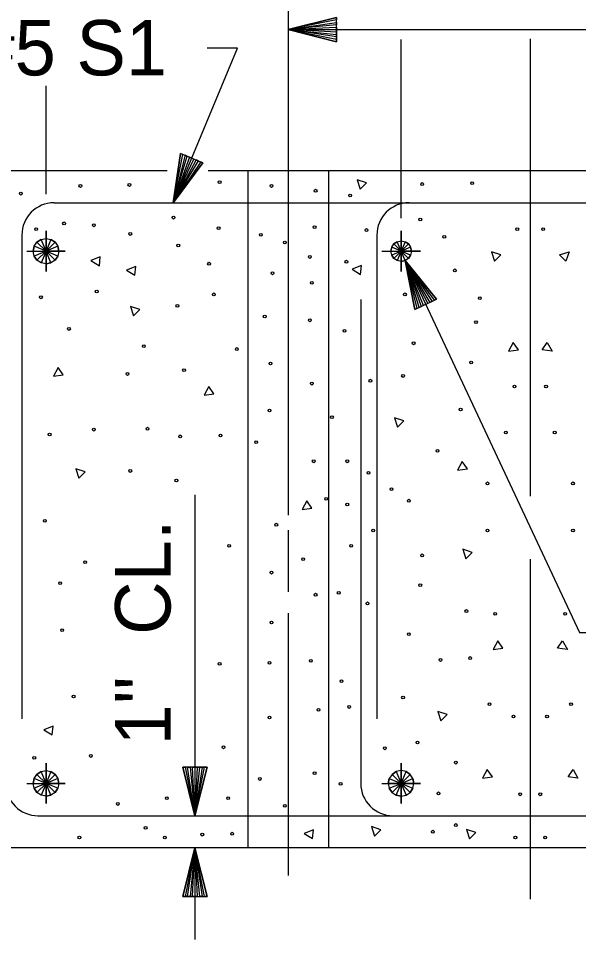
# Model space of a CAD drawing. Extents: x -60 to 66, y -3 to 77.
# Drawn here: x 9.479 to 10.924, y 39.478 to 41.857 of the extents above; entities that cross this region are included whole.
import ezdxf

# ---------------------------------------------------------------- set-up
doc = ezdxf.new("R2010")
doc.units = 0
for name, color, linetype in [('Dimension Lines', 7, 'Continuous'), ('Mis Center Lines', 7, 'Continuous'), ('Rebar Lines', 7, 'Continuous'), ('Sup Concrete Girder Lines', 7, 'Continuous'), ('Text', 7, 'Continuous')]:
    doc.layers.add(name, color=color, linetype=linetype)

msp = doc.modelspace()

# ---------------------------------------------------------------- linework, layer by layer
at = {"layer": 'Dimension Lines'}
for p, q in [((10.1749, 41.8284), (11.7152, 41.8284)), ((10.4665, 41.3411), (10.4665, 41.8026)), ((9.5498, 41.4032), (9.5498, 41.6833)), ((9.9341, 40.6266), (9.9341, 39.7976)), ((9.9341, 39.7143), (9.9341, 39.4776))]:
    msp.add_line(p, q, dxfattribs=at)
for points in [[(10.2999, 41.8284), (10.2999, 41.8221), (10.1749, 41.8284), (10.2999, 41.8159), (10.2999, 41.8096), (10.1749, 41.8284), (10.2999, 41.8034), (10.2999, 41.7971), (10.1749, 41.8284), (10.2999, 41.8596), (10.2999, 41.8534), (10.1749, 41.8284), (10.2999, 41.8471), (10.2999, 41.8409), (10.1749, 41.8284), (10.2999, 41.8346), (10.2999, 41.7971), (10.2999, 41.8596), (10.1749, 41.8284), (10.2999, 41.7971)], [(9.8781, 41.381), (10.0436, 41.7805), (9.9658, 41.7805)], [(9.926, 41.4965), (9.9202, 41.4989), (9.8781, 41.381), (9.9144, 41.5013), (9.9086, 41.5037), (9.8781, 41.381), (9.9028, 41.5061), (9.8971, 41.5085), (9.8781, 41.381), (9.9548, 41.4846), (9.949, 41.4869), (9.8781, 41.381), (9.9433, 41.4893), (9.9375, 41.4917), (9.8781, 41.381), (9.9317, 41.4941), (9.8971, 41.5085), (9.9548, 41.4846), (9.8781, 41.381), (9.8971, 41.5085)], [(9.5, 41.256), (9.5498, 41.256), (9.5995, 41.256), (9.5498, 41.256), (9.5498, 41.3082), (9.5498, 41.256), (9.5498, 41.2038), (9.5498, 41.256)], [(10.4167, 41.256), (10.4665, 41.256), (10.5163, 41.256), (10.4665, 41.256), (10.4665, 41.3082), (10.4665, 41.256), (10.4665, 41.2038), (10.4665, 41.256)], [(10.5297, 41.1185), (10.524, 41.1158), (10.4766, 41.2316), (10.5184, 41.1131), (10.5127, 41.1105), (10.4766, 41.2316), (10.507, 41.1078), (10.5014, 41.1052), (10.4766, 41.2316), (10.558, 41.1317), (10.5523, 41.1291), (10.4766, 41.2316), (10.5467, 41.1264), (10.541, 41.1238), (10.4766, 41.2316), (10.5353, 41.1211), (10.5014, 41.1052), (10.558, 41.1317), (10.4766, 41.2316), (10.5014, 41.1052)], [(10.4766, 41.2316), (10.9273, 40.2712), (12.4317, 40.2712)], [(9.5, 39.881), (9.5498, 39.881), (9.5995, 39.881), (9.5498, 39.881), (9.5498, 39.9332), (9.5498, 39.881), (9.5498, 39.8288), (9.5498, 39.881)], [(10.4165, 39.881), (10.4663, 39.881), (10.5161, 39.881), (10.4663, 39.881), (10.4663, 39.9332), (10.4663, 39.881), (10.4663, 39.8288), (10.4663, 39.881)], [(9.9341, 39.9226), (9.9403, 39.9226), (9.9341, 39.7976), (9.9466, 39.9226), (9.9528, 39.9226), (9.9341, 39.7976), (9.9591, 39.9226), (9.9653, 39.9226), (9.9341, 39.7976), (9.9028, 39.9226), (9.9091, 39.9226), (9.9341, 39.7976), (9.9153, 39.9226), (9.9216, 39.9226), (9.9341, 39.7976), (9.9278, 39.9226), (9.9653, 39.9226), (9.9028, 39.9226), (9.9341, 39.7976), (9.9653, 39.9226)], [(9.9341, 39.5893), (9.9278, 39.5893), (9.9341, 39.7143), (9.9216, 39.5893), (9.9153, 39.5893), (9.9341, 39.7143), (9.9091, 39.5893), (9.9028, 39.5893), (9.9341, 39.7143), (9.9653, 39.5893), (9.9591, 39.5893), (9.9341, 39.7143), (9.9528, 39.5893), (9.9466, 39.5893), (9.9341, 39.7143), (9.9403, 39.5893), (9.9028, 39.5893), (9.9653, 39.5893), (9.9341, 39.7143), (9.9028, 39.5893)]]:
    msp.add_lwpolyline(points, dxfattribs=at)
at = {"layer": 'Mis Center Lines'}
for p, q in [((10.1748, 42.2799), (10.1748, 40.5741)), ((10.7998, 41.8049), (10.7998, 40.6228)), ((10.1748, 40.5352), (10.1748, 40.3762)), ((10.7998, 40.4606), (10.7998, 39.5821)), ((10.1748, 40.3211), (10.1748, 39.6428))]:
    msp.add_line(p, q, dxfattribs=at)
at = {"layer": 'Rebar Lines'}
for p, q in [((9.5705, 41.381), (12.029, 41.381)), ((9.4873, 41.2977), (9.4873, 40.0477)), ((10.4038, 41.2977), (10.4038, 40.0477)), ((10.3623, 41.1309), (10.3623, 39.8809)), ((9.529, 39.7976), (12.0705, 39.7976))]:
    msp.add_line(p, q, dxfattribs=at)
for points in [[(9.5498, 41.289), (9.5624, 41.2865), (9.5731, 41.2794), (9.5803, 41.2687), (9.5828, 41.256), (9.5803, 41.2434), (9.5731, 41.2326), (9.5624, 41.2255), (9.5498, 41.223), (9.5371, 41.2255), (9.5264, 41.2326), (9.5192, 41.2434), (9.5167, 41.256), (9.5192, 41.2687), (9.5264, 41.2794), (9.537, 41.2865), (9.5498, 41.289), (9.5498, 41.256), (9.5498, 41.223), (9.5624, 41.2255), (9.5498, 41.256), (9.5731, 41.2326), (9.5803, 41.2434), (9.5498, 41.256), (9.5828, 41.256), (9.5803, 41.2687), (9.5498, 41.256), (9.5731, 41.2794), (9.5624, 41.2865), (9.5498, 41.256), (9.537, 41.2865), (9.5264, 41.2794), (9.5498, 41.256), (9.5192, 41.2687), (9.5167, 41.256), (9.5498, 41.256), (9.5192, 41.2434), (9.5264, 41.2326), (9.5498, 41.256), (9.5371, 41.2255)], [(10.4665, 41.2824), (10.4766, 41.2804), (10.4852, 41.2747), (10.4909, 41.2661), (10.4929, 41.256), (10.4909, 41.2459), (10.4852, 41.2373), (10.4766, 41.2316), (10.4665, 41.2296), (10.4564, 41.2316), (10.4478, 41.2373), (10.442, 41.2459), (10.44, 41.256), (10.442, 41.2661), (10.4478, 41.2747), (10.4563, 41.2804), (10.4665, 41.2824), (10.4665, 41.256), (10.4665, 41.2296), (10.4766, 41.2316), (10.4665, 41.256), (10.4852, 41.2373), (10.4909, 41.2459), (10.4665, 41.256), (10.4929, 41.256), (10.4909, 41.2661), (10.4665, 41.256), (10.4852, 41.2747), (10.4766, 41.2804), (10.4665, 41.256), (10.4563, 41.2804), (10.4478, 41.2747), (10.4665, 41.256), (10.442, 41.2661), (10.44, 41.256), (10.4665, 41.256), (10.442, 41.2459), (10.4478, 41.2373), (10.4665, 41.256), (10.4564, 41.2316)], [(9.5498, 39.914), (9.5624, 39.9115), (9.5731, 39.9044), (9.5803, 39.8937), (9.5828, 39.881), (9.5803, 39.8684), (9.5731, 39.8576), (9.5624, 39.8505), (9.5498, 39.848), (9.5371, 39.8505), (9.5264, 39.8576), (9.5192, 39.8684), (9.5167, 39.881), (9.5192, 39.8937), (9.5264, 39.9044), (9.537, 39.9115), (9.5498, 39.914), (9.5498, 39.881), (9.5498, 39.848), (9.5624, 39.8505), (9.5498, 39.881), (9.5731, 39.8576), (9.5803, 39.8684), (9.5498, 39.881), (9.5828, 39.881), (9.5803, 39.8937), (9.5498, 39.881), (9.5731, 39.9044), (9.5624, 39.9115), (9.5498, 39.881), (9.537, 39.9115), (9.5264, 39.9044), (9.5498, 39.881), (9.5192, 39.8937), (9.5167, 39.881), (9.5498, 39.881), (9.5192, 39.8684), (9.5264, 39.8576), (9.5498, 39.881), (9.5371, 39.8505)], [(10.4663, 39.914), (10.4537, 39.9115), (10.4429, 39.9044), (10.4358, 39.8937), (10.4333, 39.881), (10.4358, 39.8684), (10.4429, 39.8576), (10.4537, 39.8505), (10.4663, 39.848), (10.479, 39.8505), (10.4897, 39.8576), (10.4968, 39.8684), (10.4994, 39.881), (10.4968, 39.8937), (10.4897, 39.9044), (10.479, 39.9115), (10.4663, 39.914), (10.4663, 39.881), (10.4663, 39.848), (10.4537, 39.8505), (10.4663, 39.881), (10.4429, 39.8576), (10.4358, 39.8684), (10.4663, 39.881), (10.4333, 39.881), (10.4358, 39.8937), (10.4663, 39.881), (10.4429, 39.9044), (10.4537, 39.9115), (10.4663, 39.881), (10.479, 39.9115), (10.4897, 39.9044), (10.4663, 39.881), (10.4968, 39.8937), (10.4994, 39.881), (10.4663, 39.881), (10.4968, 39.8684), (10.4897, 39.8576), (10.4663, 39.881), (10.479, 39.8505)]]:
    msp.add_lwpolyline(points, dxfattribs=at)
for centre, start, end in [((9.5706, 41.2977), 90, 180), ((10.4871, 41.2977), 90, 180), ((9.529, 39.8809), 180, 270), ((10.4456, 39.8809), 180, 270)]:
    msp.add_arc(centre, 0.0833, start, end, dxfattribs=at)
at = {"layer": 'Sup Concrete Girder Lines'}
for p, q in [((10.0705, 41.4643), (10.0705, 39.7143)), ((10.279, 41.4643), (10.279, 39.7143))]:
    msp.add_line(p, q, dxfattribs=at)
for points in [[(11.8024, 39.7143), (9.3623, 39.7143), (9.2998, 39.7768), (9.2998, 40.881), (9.3623, 40.9435), (9.3623, 41.183), (9.331, 41.2143), (9.331, 41.4643)], [(9.331, 41.4643), (9.8624, 41.4643)], [(9.9679, 41.4643), (10.7997, 41.4643), (12.2685, 41.4643), (12.2685, 41.2143), (12.2372, 41.183), (12.2373, 40.9435), (12.2998, 40.881), (12.2998, 39.7768), (12.2373, 39.7143), (11.9128, 39.7143)], [(10.3607, 41.4159), (10.377, 41.4322), (10.3526, 41.4403), (10.3607, 41.4159)], [(9.6875, 41.2184), (9.6894, 41.2414), (9.6655, 41.2319), (9.6875, 41.2184)], [(10.7078, 41.2299), (10.7241, 41.2463), (10.6997, 41.2544), (10.7078, 41.2299)], [(10.8916, 41.2299), (10.8753, 41.2463), (10.8998, 41.2544), (10.8916, 41.2299)], [(9.7792, 41.1936), (9.7812, 41.2166), (9.7572, 41.2071), (9.7792, 41.1936)], [(10.3617, 41.1961), (10.3637, 41.219), (10.3398, 41.2096), (10.3617, 41.1961)], [(9.7757, 41.0886), (9.792, 41.105), (9.7676, 41.1131), (9.7757, 41.0886)], [(10.7691, 41.0013), (10.7558, 41.0202), (10.7436, 40.9976), (10.7691, 41.0013)], [(10.8303, 41.0013), (10.8436, 41.0202), (10.8559, 40.9976), (10.8303, 41.0013)], [(9.5941, 40.9369), (9.5808, 40.9558), (9.5686, 40.9331), (9.5941, 40.9369)], [(9.9832, 40.8873), (9.97, 40.9062), (9.9577, 40.8836), (9.9832, 40.8873)], [(10.4574, 40.8011), (10.4737, 40.8174), (10.4492, 40.8255), (10.4574, 40.8011)], [(9.6344, 40.6697), (9.6507, 40.686), (9.6263, 40.6941), (9.6344, 40.6697)], [(10.6377, 40.6939), (10.6244, 40.7128), (10.6122, 40.6902), (10.6377, 40.6939)], [(10.2361, 40.5923), (10.2228, 40.6112), (10.2106, 40.5886), (10.2361, 40.5923)], [(10.6334, 40.4614), (10.6498, 40.4778), (10.6253, 40.4859), (10.6334, 40.4614)], [(10.7294, 40.2304), (10.7162, 40.2493), (10.7039, 40.2266), (10.7294, 40.2304)], [(10.87, 40.2304), (10.8832, 40.2493), (10.8955, 40.2266), (10.87, 40.2304)], [(10.5689, 40.0425), (10.5853, 40.0588), (10.5608, 40.0669), (10.5689, 40.0425)], [(9.566, 40.0062), (9.568, 40.0292), (9.544, 40.0197), (9.566, 40.0062)], [(10.7022, 39.8982), (10.6889, 39.9171), (10.6766, 39.8944), (10.7022, 39.8982)], [(10.8973, 39.8982), (10.9105, 39.9171), (10.9228, 39.8944), (10.8973, 39.8982)], [(10.3979, 39.745), (10.4142, 39.7614), (10.3898, 39.7695), (10.3979, 39.745)], [(10.2378, 39.7385), (10.2398, 39.7614), (10.2158, 39.7519), (10.2378, 39.7385)], [(10.6433, 39.7376), (10.6597, 39.7539), (10.6352, 39.7621), (10.6433, 39.7376)]]:
    msp.add_lwpolyline(points, dxfattribs=at)
for centre in [(9.7648, 41.427), (9.9978, 41.4344), (10.5209, 41.4295), (10.6498, 41.4319), (9.4847, 41.4047), (9.6384, 41.4245), (10.1317, 41.4245), (10.2457, 41.4122), (10.335, 41.3998), (9.8788, 41.3427), (10.5159, 41.3378), (9.5243, 41.3129), (9.5962, 41.3278), (9.6731, 41.3229), (9.9953, 41.3154), (10.2432, 41.3179), (10.3771, 41.3105), (10.7663, 41.313), (10.8331, 41.313), (9.7673, 41.3005), (10.1044, 41.2981), (10.5779, 41.2931), (9.8912, 41.2708), (10.1664, 41.2783), (10.2309, 41.2411), (9.9705, 41.2237), (10.3251, 41.2287), (10.1342, 41.1989), (10.6052, 41.2064), (10.2358, 41.1742), (9.6805, 41.1518), (9.9829, 41.1444), (10.4763, 41.1444), (9.5367, 41.1369), (10.6696, 41.1345), (9.8888, 41.1147), (10.1143, 41.0874), (10.2309, 41.0775), (10.6597, 41.0725), (9.6089, 41.055), (10.3201, 41.0502), (9.802, 41.0105), (10.0425, 41.0031), (10.4986, 41.018), (10.1292, 40.9659), (10.6473, 40.9684), (9.7599, 40.9387), (9.9061, 40.9486), (10.4713, 40.9337), (10.2358, 40.9139), (10.387, 40.9213), (10.7589, 40.9064), (10.8405, 40.9064), (10.1267, 40.8444), (10.62, 40.8469), (10.2879, 40.8271), (9.6731, 40.7949), (9.8119, 40.7974), (10.7365, 40.7875), (10.8629, 40.7875), (9.559, 40.7825), (9.8962, 40.7775), (10.0003, 40.78), (10.092, 40.7626), (10.5605, 40.7403), (10.2407, 40.7131), (10.3275, 40.7131), (9.7673, 40.6882), (10.382, 40.6834), (9.8863, 40.6635), (10.4416, 40.6412), (10.6894, 40.6561), (10.91, 40.6561), (10.273, 40.6164), (10.3275, 40.6015), (10.4862, 40.6114), (9.5466, 40.5593), (10.1441, 40.5494), (10.3944, 40.5346), (10.6894, 40.5346), (10.91, 40.5346), (10.0226, 40.4949), (10.3375, 40.4949), (9.6507, 40.4528), (10.2135, 40.4602), (10.5209, 40.4701), (10.1317, 40.4255), (9.5863, 40.3982), (10.5159, 40.3933), (10.2457, 40.3685), (10.3052, 40.3735), (10.3796, 40.3462), (10.6349, 40.3264), (10.7093, 40.3189), (10.8901, 40.3189), (10.1317, 40.2966), (9.5913, 40.2767), (10.4862, 40.2668), (9.9978, 40.19), (10.1267, 40.1925), (10.2333, 40.1975), (10.568, 40.1999), (10.6448, 40.2049), (10.3127, 40.1454), (9.621, 40.1057), (10.4713, 40.1032), (10.2531, 40.071), (10.3325, 40.0785), (10.6944, 40.0859), (10.905, 40.0859), (10.1267, 40.0512), (10.7564, 40.0537), (10.843, 40.0537), (10.0077, 39.9743), (10.5085, 39.9867), (9.6656, 39.952), (10.4242, 39.9718), (9.5194, 39.9471), (10.6076, 39.9347), (10.2432, 39.9074), (10.1019, 39.8925), (10.3102, 39.8801), (10.563, 39.8554), (9.8615, 39.8429), (10.0201, 39.8429), (10.7737, 39.8529), (10.8257, 39.8529), (9.7351, 39.828), (10.1664, 39.8231), (9.8069, 39.7661), (10.6076, 39.7736), (9.6359, 39.7413), (9.8565, 39.7413), (9.9532, 39.7488), (10.0301, 39.7512), (10.5481, 39.7562), (10.7613, 39.7413), (10.8381, 39.7413)]:
    msp.add_circle(centre, 0.00364, dxfattribs=at)

# ---------------------------------------------------------------- texts
at = {"layer": 'Text'}
msp.add_text('#5 S1', height=0.14302, dxfattribs=at).set_placement((9.3624, 41.7101))
msp.add_text("1''  CL.", height=0.14302, rotation=90, dxfattribs=at).set_placement((9.8711, 39.9791))

doc.saveas('drawing.dxf')
